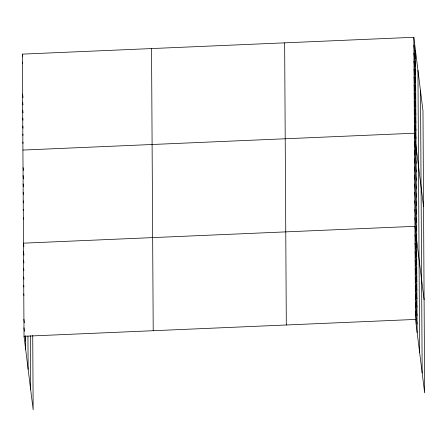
<?xml version="1.0" encoding="UTF-8"?>
<svg xmlns="http://www.w3.org/2000/svg" width="447" height="447" viewBox="0 0 447 447"><rect width="100%" height="100%" fill="white"/><g stroke="black" fill="none" stroke-linecap="round" stroke-linejoin="round"><path stroke-width="0.67" d="M32.726 335.49L33.167 409.715L24.021 336.273L22.35 54.126L413.833 37.285L422.979 110.727L424.65 392.874L415.503 319.426L413.833 37.285M22.92 150.058L414.397 133.212L423.549 206.659M24.021 336.273L415.503 319.426M413.877 45.276L415.52 58.434M413.928 53.271L415.565 66.424M413.972 61.267L415.615 74.42M414.023 69.263L415.66 82.416M414.067 77.253L415.704 90.406M414.118 85.248L415.755 98.401M414.162 93.244L415.799 106.397M414.213 101.234L415.85 114.387M414.257 109.23L415.894 122.383M414.308 117.226L415.945 130.379M414.352 125.216L415.989 138.374M414.447 141.677L416.09 154.83M414.498 150.142L416.14 163.295M414.548 158.607L416.191 171.76M414.598 167.072L416.241 180.225M414.648 175.531L416.291 188.69M414.699 183.996L416.341 197.149M414.749 192.461L416.386 205.614M414.799 200.927L416.436 214.079M414.85 209.392L416.487 222.545M414.9 217.857L416.537 231.01M424.097 299.764L414.95 226.322L23.467 243.162L23.898 246.627M415 234.781L416.638 247.94M415.051 243.246L416.688 256.399M415.101 251.711L416.738 264.864M415.151 260.176L416.788 273.329M415.202 268.641L416.839 281.794M415.252 277.106L416.889 290.259M415.302 285.572L416.939 298.725M415.352 294.031L416.99 307.19M415.403 302.496L417.04 315.649M415.453 310.961L417.09 324.114M22.35 54.126L22.607 56.205M22.395 62.122L22.568 63.508M22.585 94.099L23.021 97.558M22.635 102.095L22.981 104.861M22.68 110.085L23.026 112.856M22.73 118.081L22.987 120.159M22.775 126.076L23.037 128.149M22.825 134.066L22.998 135.452M22.87 142.062L23.043 143.448M23.104 167.675L23.451 170.447M23.071 175.447L23.501 178.912M23.115 183.913L23.462 186.684M23.166 192.378L23.428 194.456M23.216 200.843L23.479 202.921M23.266 209.308L23.44 210.693M23.317 217.773L23.49 219.153M23.518 251.627L23.948 255.092M23.568 260.093L23.914 262.858M23.618 268.558L23.875 270.631M23.669 277.023L23.926 279.096M23.719 285.482L23.892 286.868M23.769 293.947L23.942 295.333M23.92 319.342L24.35 322.801M23.97 327.807L24.401 331.266M25.004 336.11L25.608 340.96M420.504 90.836L422.169 372.977M417.951 70.335L419.616 352.476M415.47 50.438L417.14 332.579M284.644 42.845L286.315 324.986M151.539 48.572L153.209 330.713M30.368 335.781L30.692 389.818M27.938 336.116L28.139 369.323M25.58 335.753L25.658 349.425"/></g></svg>
